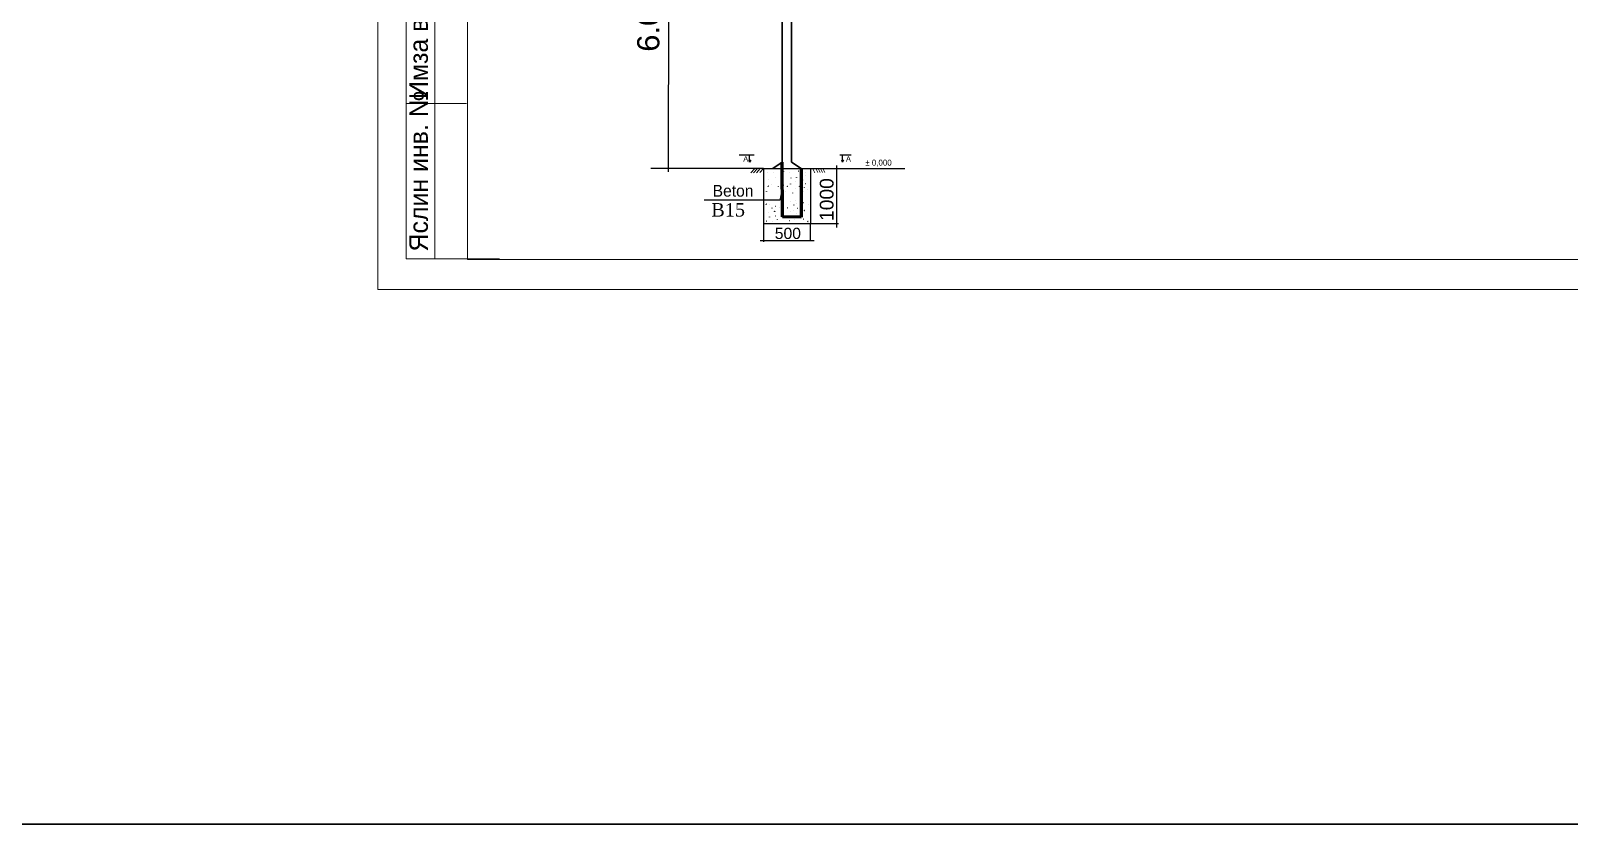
# Model space of a CAD drawing. Header units: feet. Extents: x 3381 to 682707, y 675186 to 4374675.
# Drawn here: x 681119.2 to 681396.5, y 4372830.7 to 4372973.6 of the extents above; entities that cross this region are included whole.
import ezdxf

# ---------------------------------------------------------------- set-up
doc = ezdxf.new("R2010")
doc.units = ezdxf.units.FT
doc.header["$MEASUREMENT"] = 0
doc.header["$PDMODE"] = 34
doc.header["$PDSIZE"] = 0.01
doc.linetypes.add('DUZ', pattern=[0])
doc.layers.get('0').update_dxf_attribs({"linetype": 'CONTINUOUS'})
for name, color, linetype, lineweight in [('rabit xt', 7, 'CONTINUOUS', 13), ('окна', 150, 'CONTINUOUS', 15), ('размер', 90, 'CONTINUOUS', 9)]:
    doc.layers.add(name, color=color, linetype=linetype, lineweight=lineweight)
doc.layers.add('Схема', color=7, linetype='CONTINUOUS')
doc.styles.add('Arial', font='arial.ttf')
doc.styles.get("Standard").update_dxf_attribs({"font": 'arial.ttf', "height": 1.5})
doc.styles.add('Times New  Roman', font='times.ttf')
doc.styles.add('ттт', font='az97l01.TTF', dxfattribs={"height": 300})

# ---------------------------------------------------------------- blocks, each defined once
blk = doc.blocks.new('_ArchTick')
at = {"color": 0, "linetype": 'ByBlock', "const_width": 0.15}
blk.add_lwpolyline([(-0.5, -0.5), (0.5, 0.5)], dxfattribs=at)

msp = doc.modelspace()

# ---------------------------------------------------------------- linework, layer by layer
for p, q in [((681234.232, 4373001.273), (681234.126, 4372948.227)), ((681249.584, 4372951.174), (681246.895, 4372951.174)), ((681248.794, 4372949.966), (681248.714, 4372950.306)), ((681248.714, 4372950.306), (681248.983, 4372950.306)), ((681248.794, 4372949.966), (681248.794, 4372951.174)), ((681248.983, 4372950.306), (681248.794, 4372949.966)), ((681264.492, 4372938.179), (681264.492, 4372949.357)), ((681267.085, 4372951.174), (681265.036, 4372951.174)), ((681265.508, 4372949.966), (681265.429, 4372950.306)), ((681265.429, 4372950.306), (681265.697, 4372950.306)), ((681265.508, 4372949.966), (681265.508, 4372951.174)), ((681265.697, 4372950.306), (681265.508, 4372949.966)), ((681251.269, 4372948.792), (681230.989, 4372948.792)), ((681235.772, 4372948.792), (681233.787, 4372948.792)), ((681251.269, 4372948.792), (681251.269, 4372938.907)), ((681251.269, 4372948.792), (681276.738, 4372948.792)), ((681259.741, 4372948.792), (681259.741, 4372938.907)), ((681260.165, 4372948.792), (681260.366, 4372948.792)), ((681262.088, 4372948.792), (681264.831, 4372948.792)), ((681254.861, 4372945.863), (681254.258, 4372943.091)), ((681254.258, 4372943.091), (681240.621, 4372943.091)), ((681251.269, 4372942.016), (681251.269, 4372935.586)), ((681259.741, 4372942.016), (681259.675, 4372935.777)), ((681251.269, 4372938.907), (681259.741, 4372938.907)), ((681259.741, 4372938.907), (681264.831, 4372938.907)), ((681250.704, 4372935.843), (681259.741, 4372935.843)), ((681259.741, 4372935.843), (681260.388, 4372935.843))]:
    msp.add_line(p, q)
at = {"linetype": 'DUZ', "lineweight": 60}
for p, q in [((681254.702, 4372940.068), (681254.658, 4372949.926)), ((681258.047, 4372948.792), (681258.047, 4372940.063)), ((681258.047, 4372940.063), (681254.702, 4372940.068))]:
    msp.add_line(p, q, dxfattribs=at)
at = {"linetype": 'DUZ', "lineweight": 18}
for p, q in [((681249.639, 4372948.735), (681248.989, 4372948.012)), ((681250.148, 4372948.72), (681249.498, 4372947.996)), ((681250.675, 4372948.772), (681250.025, 4372948.048)), ((681251.269, 4372948.792), (681250.619, 4372948.068)), ((681251.269, 4372948.792), (681250.619, 4372948.068)), ((681260.199, 4372948.753), (681260.558, 4372948.029)), ((681260.199, 4372948.753), (681260.558, 4372948.029)), ((681260.699, 4372948.78), (681261.059, 4372948.057)), ((681261.139, 4372948.78), (681261.499, 4372948.057)), ((681261.572, 4372948.799), (681261.932, 4372948.075)), ((681261.975, 4372948.78), (681262.334, 4372948.057))]:
    msp.add_line(p, q, dxfattribs=at)
at = {"color": 1, "lineweight": 30}
msp.add_lwpolyline([(680613.285, 4373300.966), (682149.668, 4373300.966), (682149.668, 4372830.697), (680613.285, 4372830.697)], close=True, dxfattribs=at)
for p in [(681252.01, 4372948.134), (681252.245, 4372946.76), (681253.042, 4372948.024), (681253.522, 4372947.103), (681253.891, 4372948.792), (681254.702, 4372946.661), (681254.849, 4372947.434), (681254.97, 4372948.236), (681255.956, 4372948.097), (681256.251, 4372947.103), (681257.219, 4372947.209), (681257.567, 4372948.339), (681258.351, 4372946.734), (681258.352, 4372947.471), (681258.839, 4372947.582), (681258.916, 4372948.134), (681251.834, 4372944.629), (681252.157, 4372945.593), (681252.747, 4372945.961), (681254.001, 4372945.593), (681255.255, 4372944.672), (681255.587, 4372945.593), (681256.165, 4372946.003), (681256.585, 4372944.378), (681257.062, 4372946.477), (681257.062, 4372945.188), (681257.799, 4372945.593), (681258.575, 4372944.647), (681258.672, 4372945.399), (681258.832, 4372946.109), (681258.832, 4372946.109), (681259.264, 4372944.96), (681251.795, 4372942.351), (681252.379, 4372942.315), (681252.527, 4372943.147), (681252.821, 4372941.652), (681253.299, 4372941.087), (681253.485, 4372942.02), (681253.567, 4372943.147), (681254.25, 4372941.824), (681254.444, 4372941.063), (681254.702, 4372942.536), (681254.854, 4372943.249), (681254.96, 4372942.02), (681255.647, 4372941.718), (681256.199, 4372941.107), (681256.23, 4372942.813), (681256.713, 4372941.248), (681256.739, 4372942.223), (681257.073, 4372943.108), (681257.172, 4372942.536), (681257.394, 4372941.659), (681258.057, 4372941.91), (681258.171, 4372943.416), (681258.46, 4372942.672), (681258.647, 4372941.21), (681259.34, 4372942.274), (681251.795, 4372939.328), (681252.121, 4372940.952), (681252.379, 4372940.068), (681252.926, 4372939.328), (681253.411, 4372940.289), (681253.817, 4372939.589), (681254.702, 4372940.068), (681256.011, 4372939.418), (681256.199, 4372940.338), (681256.877, 4372939.553), (681257.172, 4372940.621), (681257.644, 4372940.278), (681258.209, 4372940.535), (681258.463, 4372939.663), (681259.302, 4372939.277)]:
    msp.add_point(p)
at = {"layer": 'rabit xt', "color": 7, "lineweight": 20, "ltscale": 0.3}
msp.add_lwpolyline([(681181.772, 4373247.266), (681181.772, 4372927.006), (681634.664, 4372927.006)], dxfattribs=at)
msp.add_lwpolyline([(681197.947, 4373241.874), (681623.881, 4373241.874), (681623.881, 4372932.398), (681197.947, 4372932.398)], close=True, dxfattribs=at)
at = {"layer": 'окна', "color": 0, "ltscale": 2}
for p, q in [((681186.92, 4372932.543), (681186.92, 4373016.365)), ((681192.075, 4373016.365), (681192.075, 4372932.543)), ((681186.92, 4372960.484), (681197.796, 4372960.484)), ((681203.685, 4372932.543), (681186.92, 4372932.543))]:
    msp.add_line(p, q, dxfattribs=at)
at = {"layer": 'Схема', "color": 0, "linetype": 'ByBlock', "lineweight": 30}
for p, q in [((681254.658, 4372949.926), (681254.658, 4373001.432)), ((681256.352, 4372949.926), (681256.352, 4373001.432)), ((681252.963, 4372948.792), (681254.658, 4372949.926)), ((681258.047, 4372948.792), (681256.352, 4372949.926))]:
    msp.add_line(p, q, dxfattribs=at)

# ---------------------------------------------------------------- block references
at = {"xscale": 0.2118050065671961, "yscale": 0.2118050065671961, "zscale": 0.2118050065671961}
for p, rotation in [((681231.328, 4372948.792), 270), ((681234.126, 4372948.792), 270), ((681260.027, 4372948.792), 270), ((681264.492, 4372948.792), 90), ((681264.492, 4372938.907), 270), ((681251.269, 4372935.843), 180)]:
    msp.add_blockref('_ArchTick', p, dxfattribs=dict(at, rotation=rotation))
msp.add_blockref('_ArchTick', (681259.741, 4372935.843), dxfattribs=at)

# ---------------------------------------------------------------- texts
at = {"insert": (681230.552, 4372976.8), "char_height": 3.99003, "attachment_point": 5, "rotation": 90, "style": 'Arial'}
msp.add_mtext('{\\fArial|b0|i0|c238|p34;6.000}', dxfattribs=at)
at = {"char_height": 0.98842, "width": 5.19852, "attachment_point": 5}
for s, insert in [('{\\fA2 Arial AzCyr|b0|i0|c0|p34;A}', (681248.089, 4372950.52)), ('{\\fA2 Arial AzCyr|b0|i0|c0|p34;A}', (681266.592, 4372950.52)), ('{\\fA2 Arial AzCyr|b0|i0|c0|p34;\\H1.0833x;± 0,000}', (681272.007, 4372949.759))]:
    msp.add_mtext(s, dxfattribs=dict(at, insert=insert))
at = {"insert": (681262.687, 4372943.202), "char_height": 2.48217, "width": 5.09375, "attachment_point": 5, "rotation": 90}
msp.add_mtext('1{\\fArial|b0|i0|c238|p34;0}00', dxfattribs=at)
at = {"attachment_point": 5}
for s, insert, char_height in [('{\\fA3 Times AzLat|b0|i0|c204|p18;Beton}', (681245.802, 4372944.769), 2.10397), ('500', (681255.679, 4372937.101), 2.021)]:
    msp.add_mtext(s, dxfattribs=dict(at, insert=insert, char_height=char_height))
at = {"lineweight": 18, "insert": (681241.879, 4372942.565), "char_height": 2.41196, "width": 1.55638, "attachment_point": 1, "style": 'Times New  Roman'}
msp.add_mtext('{\\fTimes New Roman|b0|i0|c238|p18;B15} ', dxfattribs=at)
at = {"layer": 'размер', "color": 0, "lineweight": 9, "style": 'ттт'}
for s, p in [('Имза вя тарих', (681190.805, 4372961.321)), ('Яслин инв. №', (681190.805, 4372933.857))]:
    msp.add_text(s, height=3.35288, rotation=90, dxfattribs=at).set_placement(p)

doc.saveas('drawing.dxf')
